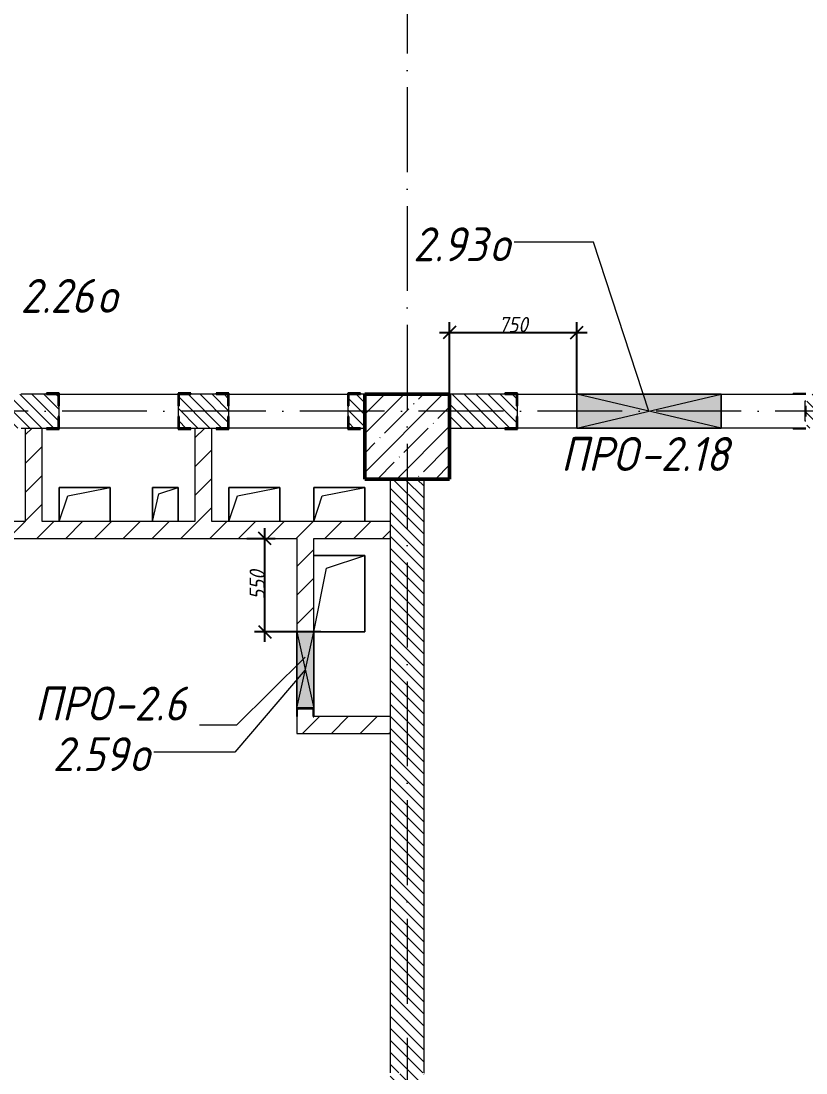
# Model space of a CAD drawing. Header units: millimetres. Extents: x -401725 to 250493, y 305116 to 802890.
# Drawn here: x 36566 to 41191, y 381086 to 387285 of the extents above; entities that cross this region are included whole.
import ezdxf

# ---------------------------------------------------------------- set-up
doc = ezdxf.new("R2010")
doc.units = ezdxf.units.MM
doc.linetypes.add('50_200_ШТРИХ_1Т_ш5_п1_п1_', pattern=[700, 500, -100, 0, -100])
for name, color, linetype, lineweight in [('A-____-____-DIMS', 7, 'Continuous', 9), ('A-DETL-GENF-OTLN', 7, 'Continuous', 9), ('A-FLOR-____-OTLN', 7, 'Continuous', 9), ('A-GENM-____-IDEN', 7, 'Continuous', 9), ('A-GENM-____-MCUT', 7, 'Continuous', 25), ('A-GENM-____-OTLN', 7, 'Continuous', 9), ('A-GENM-____-OTLN-1', 7, 'Continuous', 25), ('A-GLAZ-____-IDEN', 7, 'Continuous', 9), ('A-GLAZ-____-OTLN', 7, 'Continuous', 9), ('A-WALL-____-MCUT', 7, 'Continuous', 13), ('A-WALL-____-PATT-1', 7, 'Continuous', 9), ('A-WALL-FNSH-MCUT-1', 7, 'Continuous', 9), ('I-WALL-____-OTLN', 7, 'Continuous', 9), ('S-COLS-____-MCUT', 7, 'Continuous', 50), ('S-COLS-____-OTLN', 7, 'Continuous', 9), ('S-GRID-____-OTLN-1', 7, '50_200_ШТРИХ_1Т_ш5_п1_п1_', 9)]:
    doc.layers.add(name, color=color, linetype=linetype, lineweight=lineweight)
doc.styles.add('ISOCPEUR_I_11', font='isocpeui.ttf', dxfattribs={"width": 0.9, "height": 200})
doc.styles.add('ISOCPEUR_I_7', font='isocpeui.ttf', dxfattribs={"width": 0.9, "height": 90})
doc.dimstyles.new('ISO-1_8_0_9К_СРЕДНИЙ_Кладочные_2', dxfattribs={"dimscale": 304.8, "dimtxt": 89.638306, "dimasz": 0.246063, "dimexe": 0.19685, "dimexo": 0, "dimgap": 0, "dimtad": 1, "dimdec": 3, "dimrnd": 0.001, "dimdsep": 46, "dimtxsty": 'ISOCPEUR_I_7', "dimblk1": 'OBLIQUE', "dimblk2": 'OBLIQUE', "dimsah": 1, "dimcen": 0.09, "dimdle": 0.19685, "dimazin": 0, "dimtfac": 1, "dimtdec": 4, "dimtix": 1, "dimtmove": 1, "dimatfit": 3, "dimfxl": 1, "dimtvp": 1, "dimtolj": 1, "dimtzin": 0, "dimarcsym": 2})
pattern_1 = [(135, (-15659.08, 321904.697), (-35.35534, -35.35534), [])]
pattern_2 = [(45, (-15659.08, 321904.7), (-84.85281, 84.85281), [])]

# ---------------------------------------------------------------- blocks, each defined once
blk = doc.blocks.new('BSC_Колонна _Прямоугольная - 500х500-V18-АР1_План отверстий 2 этажа в осях 1-64_Ю-ЯЯ')
at = {"layer": 'S-COLS-____-OTLN'}
h = blk.add_hatch(dxfattribs=at)
h.set_pattern_fill('FP_27', color=256, style=0, pattern_type=2)
h.set_pattern_definition([(45, (-54500, -62931.04), (-114.04925, 114.04925), []), (45, (-54385.95, -62931.04), (-114.04925, 114.04925), [201.613, -40.323, 3.353, -36.97])])
h.paths.add_polyline_path([(-250, -250), (250, -250), (250, 250), (-250, 250)], flags=0)
at = {"layer": 'S-COLS-____-MCUT'}
for p, q in [((250, 250), (-250, 250)), ((-250, 250), (-250, -250)), ((250, -250), (250, 250)), ((-250, -250), (250, -250))]:
    blk.add_line(p, q, dxfattribs=at)
blk = doc.blocks.new('Фахверк_СКБ_Уголок - 200_3960_зеркало-28268689-АР1_План отверстий 2 этажа в осях 1-64_Ю-ЯЯ')
at = {"layer": 'A-GENM-____-MCUT'}
for p, q in [((200, 156), (125, 156)), ((125, 156), (125, 81)), ((131, 81), (131, 150)), ((131, 150), (200, 150)), ((200, 150), (200, 156)), ((125, 81), (131, 81)), ((131, 19), (125, 19)), ((125, 19), (125, -56)), ((131, -50), (131, 19)), ((125, -56), (200, -56)), ((200, -50), (131, -50)), ((200, -56), (200, -50))]:
    blk.add_line(p, q, dxfattribs=at)
blk = doc.blocks.new('Фахверк_СКБ_Уголок - 200_3960-28268576-АР1_План отверстий 2 этажа в осях 1-64_Ю-ЯЯ')
at = {"layer": 'A-GENM-____-MCUT'}
for p, q in [((200, 156), (125, 156)), ((125, 156), (125, 81)), ((131, 81), (131, 150)), ((131, 150), (200, 150)), ((200, 150), (200, 156)), ((125, 81), (131, 81)), ((131, 19), (125, 19)), ((125, 19), (125, -56)), ((131, -50), (131, 19)), ((125, -56), (200, -56)), ((200, -50), (131, -50)), ((200, -56), (200, -50))]:
    blk.add_line(p, q, dxfattribs=at)
blk = doc.blocks.new('Стойка_Влож_Полоса боковая - Полоса-V150-АР1_План отверстий 2 этажа в осях 1-64_Ю-ЯЯ')
at = {"layer": 'A-GENM-____-OTLN'}
for p, q in [((-5, 60), (0, 60)), ((-5, -60), (-5, 60)), ((0, 31), (0, -31)), ((0, -60), (-5, -60))]:
    blk.add_line(p, q, dxfattribs=at)
blk = doc.blocks.new('Стойка_Влож_Уголок_Опорный - Уголок-28213941-АР1_План отверстий 2 этажа в осях 1-64_Ю-ЯЯ')
at = {"layer": 'A-GENM-____-OTLN'}
for p, q in [((-212, -6), (-212, 0)), ((0, 0), (0, -6)), ((-212, -75), (-212, -6)), ((-212, -6), (-206, -6)), ((-6, -6), (0, -6)), ((0, -6), (0, -75)), ((-212, -75), (-206, -75)), ((-6, -75), (0, -75))]:
    blk.add_line(p, q, dxfattribs=at)
blk = doc.blocks.new('AR_Отверстие прямоугольное _в плите_ - AR_Отверстие прямоугольное _в плите_-30423629-АР1_План отверстий 2 этажа в осях 1-64_Ю-ЯЯ')
at = {"layer": 'A-GENM-____-OTLN'}
for p, q in [((150, 100), (-150, 100)), ((-150, 100), (-150, -100)), ((-100, 50), (150, 100)), ((150, -100), (150, 100)), ((-150, -100), (-100, 50))]:
    blk.add_line(p, q, dxfattribs=at)
blk = doc.blocks.new('AR_Отверстие прямоугольное _в плите_ - AR_Отверстие прямоугольное _в плите_-30423631-АР1_План отверстий 2 этажа в осях 1-64_Ю-ЯЯ')
at = {"layer": 'A-GENM-____-OTLN'}
for p, q in [((75, 100), (-75, 100)), ((-75, 100), (-75, -100)), ((-75, -100), (-37.5, 62.5)), ((-37.5, 62.5), (75, 100)), ((75, -100), (75, 100))]:
    blk.add_line(p, q, dxfattribs=at)
blk = doc.blocks.new('AR_Отверстие прямоугольное _в плите_ - AR_Отверстие прямоугольное _в плите_-30552603-АР1_План отверстий 2 этажа в осях 1-64_Ю-ЯЯ')
at = {"layer": 'A-GENM-____-OTLN'}
for p, q in [((150, 225), (-150, 225)), ((-75, 150), (150, 225)), ((150, -225), (150, 225)), ((-150, -225), (-75, 150)), ((-150, -225), (150, -225))]:
    blk.add_line(p, q, dxfattribs=at)
blk = doc.blocks.new('AR_Отверстие прямоугольное _в стене_ - AR_Отверстие прямоугольное _в стене__ОВ-36815583-АР1_План отверстий 2 этажа в осях 1-64_Ю-ЯЯ')
at = {"layer": 'A-GLAZ-____-OTLN'}
blk.add_hatch(color=256, dxfattribs=at).paths.add_polyline_path([(-225, 50), (-225, -50), (225, -50), (225, 50)], flags=0)
at = {"layer": 'A-DETL-GENF-OTLN'}
for p, q in [((-225, 50), (225, 50)), ((225, 50), (-225, -50)), ((-225, 50), (225, -50)), ((225, 50), (-225, 50)), ((225, 50), (225, -50)), ((225, -50), (225, 50)), ((225, -50), (-225, -50)), ((-225, -50), (225, -50))]:
    blk.add_line(p, q, dxfattribs=at)
blk = doc.blocks.new('AR_Отверстие прямоугольное _в стене_ - AR_Отверстие прямоугольное _в стене__ОВ-36816157-АР1_План отверстий 2 этажа в осях 1-64_Ю-ЯЯ')
at = {"layer": 'A-GLAZ-____-OTLN'}
blk.add_hatch(color=256, dxfattribs=at).paths.add_polyline_path([(-425, 100), (-425, -100), (425, -100), (425, 100)], flags=0)
at = {"layer": 'A-DETL-GENF-OTLN'}
for p, q in [((-425, -100), (-425, 100)), ((-425, 100), (425, 100)), ((425, 100), (-425, -100)), ((-425, 100), (425, -100)), ((425, 100), (-425, 100)), ((-425, 100), (-425, -100)), ((425, 100), (425, -100)), ((425, -100), (425, 100)), ((425, -100), (-425, -100)), ((-425, -100), (425, -100))]:
    blk.add_line(p, q, dxfattribs=at)
blk = doc.blocks.new('154_Фахверк_СКБ_Швеллер - Тип_100_3960_зеркало-36793856-АР1_План отверстий 2 этажа в осях 1-64_Ю-ЯЯ')
at = {"layer": 'A-GENM-____-MCUT'}
for p, q in [((175, 50), (125, 50)), ((125, 50), (125, -50)), ((128, 47), (175, 47)), ((128, -47), (128, 47)), ((175, 47), (175, 50)), ((125, -50), (175, -50)), ((175, -47), (128, -47)), ((175, -50), (175, -47))]:
    blk.add_line(p, q, dxfattribs=at)
blk = doc.blocks.new('_Oblique')
at = {"color": 0, "linetype": 'ByBlock', "lineweight": -2}
blk.add_line((-0.5, -0.5), (0.5, 0.5), dxfattribs=at)
blk = doc.blocks.new('*D8929')
at = {"layer": 'A-____-____-DIMS', "color": 0, "lineweight": -2, "transparency": 16777216}
for p, q in [((39090.9, 385085.7), (39090.9, 385509.9)), ((39840.9, 385091.7), (39840.9, 385509.9)), ((39030.9, 385449.9), (39900.9, 385449.9))]:
    blk.add_line(p, q, dxfattribs=at)
at = {"layer": 'Defpoints', "color": 0, "transparency": 16777216}
for p in [(39840.9, 385449.9), (39090.9, 385085.7), (39840.9, 385091.7)]:
    blk.add_point(p, dxfattribs=at)
at = {"layer": 'A-____-____-DIMS', "color": 0, "lineweight": -2, "transparency": 16777216, "xscale": 75, "yscale": 75, "zscale": 75, "rotation": 180}
blk.add_blockref('_Oblique', (39090.9, 385449.9), dxfattribs=at)
at = {"layer": 'A-____-____-DIMS', "color": 0, "lineweight": -2, "transparency": 16777216, "xscale": 75, "yscale": 75, "zscale": 75}
blk.add_blockref('_Oblique', (39840.9, 385449.9), dxfattribs=at)
at = {"layer": 'A-____-____-DIMS', "color": 0, "transparency": 16777216, "insert": (39465.9, 385495.5), "char_height": 90, "width": 409.578, "attachment_point": 5, "style": 'ISOCPEUR_I_7'}
blk.add_mtext('\\A1;750', dxfattribs=at)
blk = doc.blocks.new('*D8935')
at = {"layer": 'A-____-____-DIMS', "color": 0, "lineweight": -2, "transparency": 16777216}
for p, q in [((38002.5, 383625.7), (38002.5, 384295.7)), ((37896.4, 384235.7), (38062.5, 384235.7)), ((38331.9, 383685.7), (37942.5, 383685.7))]:
    blk.add_line(p, q, dxfattribs=at)
at = {"layer": 'Defpoints', "color": 0, "transparency": 16777216}
for p in [(37896.4, 384235.7), (38002.5, 384235.7), (38331.9, 383685.7)]:
    blk.add_point(p, dxfattribs=at)
at = {"layer": 'A-____-____-DIMS', "color": 0, "lineweight": -2, "transparency": 16777216, "xscale": 75, "yscale": 75, "zscale": 75}
for p, rotation in [((38002.5, 384235.7), 90), ((38002.5, 383685.7), 270)]:
    blk.add_blockref('_Oblique', p, dxfattribs=dict(at, rotation=rotation))
at = {"layer": 'A-____-____-DIMS', "color": 0, "transparency": 16777216, "insert": (37957.5, 383960.7), "char_height": 90, "width": 409.578, "attachment_point": 5, "rotation": 90, "style": 'ISOCPEUR_I_7'}
blk.add_mtext('\\A1;550', dxfattribs=at)

msp = doc.modelspace()

# ---------------------------------------------------------------- hatches: boundary and pattern name
at = {"layer": 'A-WALL-____-PATT-1'}
h = msp.add_hatch(dxfattribs=at)
h.set_pattern_fill('FP_6', color=256, style=0, pattern_type=2)
h.set_pattern_definition(pattern_1)
h.paths.add_polyline_path([(38565.9187, 384885.7392), (38590.9187, 384885.7392), (38590.9187, 385085.7392), (38496.9187, 385085.7392), (38496.9187, 385016.7392), (38490.9187, 385016.7392), (38490.9187, 384954.7392), (38496.9187, 384954.7392), (38496.9187, 384885.7392)], flags=0)
h.paths.add_polyline_path([(36496.9187, 384885.7392), (36784.9187, 384885.7392), (36784.9187, 384954.7392), (36790.9187, 384954.7392), (36790.9187, 385016.7392), (36784.9187, 385016.7392), (36784.9187, 385085.7392), (36496.9187, 385085.7392), (36496.9187, 385016.7392), (36490.9187, 385016.7392), (36490.9187, 384954.7392), (36496.9187, 384954.7392)], flags=0)
h.paths.add_polyline_path([(37496.9187, 384885.7392), (37784.9187, 384885.7392), (37784.9187, 384954.7392), (37790.9187, 384954.7392), (37790.9187, 385016.7392), (37784.9187, 385016.7392), (37784.9187, 385085.7392), (37496.9187, 385085.7392), (37496.9187, 385016.7392), (37490.9187, 385016.7392), (37490.9187, 384954.7392), (37496.9187, 384954.7392), (37496.9187, 384889.7392)], flags=0)
h.paths.add_polyline_path([(35565.9187, 384885.7392), (35784.9187, 384885.7392), (35784.9187, 384954.7392), (35790.9187, 384954.7392), (35790.9187, 385016.7392), (35784.9187, 385016.7392), (35784.9187, 385085.7392), (35496.9187, 385085.7392), (35496.9187, 385016.7392), (35490.9187, 385016.7392), (35490.9187, 384954.7392), (35496.9187, 384954.7392), (35496.9187, 384885.7392)], flags=0)
h.paths.add_polyline_path([(34715.9187, 384885.7392), (34784.9187, 384885.7392), (34784.9187, 384954.7392), (34790.9187, 384954.7392), (34790.9187, 385016.7392), (34784.9187, 385016.7392), (34784.9187, 385085.7392), (33090.9187, 385085.7392), (33090.9187, 384885.7392), (34699.5066, 384885.7392)], flags=0)
h = msp.add_hatch(dxfattribs=at)
h.set_pattern_fill('FP_6', color=256, style=0, pattern_type=2)
h.set_pattern_definition(pattern_1)
h.paths.add_polyline_path([(41196.9187, 384885.7392), (41590.9187, 384885.7392), (41590.9187, 385085.7392), (41196.9187, 385085.7392), (41196.9187, 385016.7392), (41190.9187, 385016.7392), (41190.9187, 384954.7392), (41196.9187, 384954.7392), (41196.9187, 384925.7392)], flags=0)
h.paths.add_polyline_path([(39090.9187, 384885.7392), (39484.9187, 384885.7392), (39484.9187, 384954.7392), (39490.9187, 384954.7392), (39490.9187, 385016.7392), (39484.9187, 385016.7392), (39484.9187, 385085.7392), (39090.9187, 385085.7392)], flags=0)
h = msp.add_hatch(dxfattribs=at)
h.set_pattern_fill('FP_4', color=256, style=0, pattern_type=2)
h.set_pattern_definition(pattern_2)
h.paths.add_polyline_path([(36690.9187, 384335.7392), (36690.9187, 384885.7392), (36590.9187, 384885.7392), (36590.9187, 384335.7392)], flags=0)
h = msp.add_hatch(dxfattribs=at)
h.set_pattern_fill('FP_4', color=256, style=0, pattern_type=2)
h.set_pattern_definition(pattern_2)
h.paths.add_polyline_path([(37690.9187, 384335.7392), (37690.9187, 384885.7392), (37590.9187, 384885.7392), (37590.9187, 384335.7392)], flags=0)
h = msp.add_hatch(dxfattribs=at)
h.set_pattern_fill('FP_6', color=256, style=0, pattern_type=2)
h.set_pattern_definition(pattern_1)
h.paths.add_polyline_path([(38940.9187, 377585.7392), (38940.9187, 381079.7392), (38871.9187, 381079.7392), (38871.9187, 381085.7392), (38940.9187, 381085.7392), (38940.9187, 384585.7392), (38740.9187, 384585.7392), (38740.9187, 381085.7392), (38809.9187, 381085.7392), (38809.9187, 381079.7392), (38740.9187, 381079.7392), (38740.9187, 377585.7392)], flags=0)
h = msp.add_hatch(dxfattribs=at)
h.set_pattern_fill('FP_4', color=256, style=0, pattern_type=2)
h.set_pattern_definition(pattern_2)
h.paths.add_polyline_path([(38290.9187, 384235.7392), (38740.9187, 384235.7392), (38740.9187, 384335.7392), (34690.9187, 384335.7392), (34690.9187, 384235.7392), (38234.508, 384235.7392)], flags=0)
h = msp.add_hatch(dxfattribs=at)
h.set_pattern_fill('FP_4', color=256, style=0, pattern_type=2)
h.set_pattern_definition(pattern_2)
h.paths.add_polyline_path([(38287.9187, 383185.7392), (38287.9187, 383232.7392), (38193.9187, 383232.7392), (38193.9187, 383185.7392), (38240.9187, 383185.7392)], flags=0)
h.paths.add_polyline_path([(38190.9187, 383685.7392), (38290.9187, 383685.7392), (38290.9187, 384235.7392), (38190.9187, 384235.7392), (38190.9187, 383972.5261)], flags=0)
h = msp.add_hatch(dxfattribs=at)
h.set_pattern_fill('FP_4', color=256, style=0, pattern_type=2)
h.set_pattern_definition(pattern_2)
h.paths.add_polyline_path([(38287.9187, 383085.7392), (38740.9187, 383085.7392), (38740.9187, 383185.7392), (38190.9187, 383185.7392), (38190.9187, 383085.7392), (38193.9187, 383085.7392)], flags=0)

# ---------------------------------------------------------------- linework, layer by layer
at = {"layer": 'A-FLOR-____-OTLN'}
for p, q in [((36790.9187, 384535.7392), (37090.9187, 384535.7392)), ((36790.9187, 384335.7392), (36790.9187, 384535.7392)), ((37090.9187, 384535.7392), (37090.9187, 384335.7392)), ((37340.9187, 384535.7392), (37490.9187, 384535.7392)), ((37340.9187, 384335.7392), (37340.9187, 384535.7392)), ((37490.9187, 384535.7392), (37490.9187, 384335.7392)), ((37790.9187, 384535.7392), (38090.9187, 384535.7392)), ((37790.9187, 384335.7392), (37790.9187, 384535.7392)), ((38090.9187, 384535.7392), (38090.9187, 384335.7392)), ((38290.9187, 384535.7392), (38590.9187, 384535.7392)), ((38290.9187, 384335.7392), (38290.9187, 384535.7392)), ((38590.9187, 384535.7392), (38590.9187, 384335.7392)), ((38290.9187, 384135.7392), (38590.9187, 384135.7392)), ((38590.9187, 384135.7392), (38590.9187, 383685.7392)), ((38590.9187, 383685.7392), (38290.9187, 383685.7392))]:
    msp.add_line(p, q, dxfattribs=at)
at = {"layer": 'A-GENM-____-IDEN'}
for p, q in [((38240.9187, 383536.112), (37836.3369, 383135.4616)), ((37836.3369, 383135.4616), (37617.063, 383135.4616))]:
    msp.add_line(p, q, dxfattribs=at)
at = {"layer": 'A-GLAZ-____-IDEN'}
for p, q in [((39938.555, 385981.3233), (39471.9078, 385981.3233)), ((40265.9187, 384985.7392), (39938.555, 385981.3233)), ((38240.9187, 383460.7392), (37825.0518, 382976.6681)), ((37825.0518, 382976.6681), (37348.9212, 382976.6681))]:
    msp.add_line(p, q, dxfattribs=at)
at = {"layer": 'A-WALL-____-MCUT'}
for p, q in [((36715.9187, 385085.7392), (36565.9187, 385085.7392)), ((37715.9187, 385085.7392), (37565.9187, 385085.7392)), ((38590.9187, 385085.7392), (38565.9187, 385085.7392)), ((39415.9187, 385085.7392), (39090.9187, 385085.7392)), ((36790.9187, 384954.7392), (36790.9187, 385016.7392)), ((37490.9187, 385016.7392), (37490.9187, 384954.7392)), ((37790.9187, 384954.7392), (37790.9187, 385016.7392)), ((38490.9187, 385016.7392), (38490.9187, 384954.7392)), ((39490.9187, 384954.7392), (39490.9187, 385016.7392)), ((36565.9187, 384885.7392), (36715.9187, 384885.7392)), ((37565.9187, 384885.7392), (37715.9187, 384885.7392)), ((38565.9187, 384885.7392), (38590.9187, 384885.7392)), ((39090.9187, 384885.7392), (39415.9187, 384885.7392)), ((38740.9187, 384585.7392), (38740.9187, 381085.7392)), ((38940.9187, 381085.7392), (38940.9187, 384585.7392))]:
    msp.add_line(p, q, dxfattribs=at)
at = {"layer": 'A-WALL-FNSH-MCUT-1'}
for p, q in [((36590.9187, 384885.7392), (36590.9187, 384335.7392)), ((36690.9187, 384335.7392), (36690.9187, 384885.7392)), ((37590.9187, 384885.7392), (37590.9187, 384335.7392)), ((37690.9187, 384335.7392), (37690.9187, 384885.7392)), ((36590.9187, 384335.7392), (35690.9187, 384335.7392)), ((37590.9187, 384335.7392), (36690.9187, 384335.7392)), ((38740.9187, 384335.7392), (37690.9187, 384335.7392)), ((34590.9187, 384235.7392), (38190.9187, 384235.7392)), ((38190.9187, 384235.7392), (38190.9187, 383685.7392)), ((38290.9187, 383685.7392), (38290.9187, 384235.7392)), ((38290.9187, 384235.7392), (38740.9187, 384235.7392)), ((38190.9187, 383185.7392), (38190.9187, 383085.7392)), ((38740.9187, 383185.7392), (38290.9187, 383185.7392)), ((38190.9187, 383085.7392), (38740.9187, 383085.7392))]:
    msp.add_line(p, q, dxfattribs=at)
at = {"layer": 'I-WALL-____-OTLN'}
for p, q in [((36790.9187, 385085.7392), (37490.9187, 385085.7392)), ((37790.9187, 385085.7392), (38490.9187, 385085.7392)), ((39490.9187, 385085.7392), (39840.9187, 385085.7392)), ((40690.9187, 385085.7392), (41190.9187, 385085.7392)), ((37490.9187, 384885.7392), (36790.9187, 384885.7392)), ((38490.9187, 384885.7392), (37790.9187, 384885.7392)), ((39840.9187, 384885.7392), (39490.9187, 384885.7392)), ((41190.9187, 384885.7392), (40690.9187, 384885.7392))]:
    msp.add_line(p, q, dxfattribs=at)
at = {"layer": 'S-GRID-____-OTLN-1'}
for p, q in [((38840.9187, 412797.5486), (38840.9187, 374796.285)), ((88415.3253, 384985.7392), (-20327.8515, 384985.7392))]:
    msp.add_line(p, q, dxfattribs=at)

# ---------------------------------------------------------------- block references
at = {"layer": 'A-GENM-____-OTLN', "rotation": 269.9999999999995}
msp.add_blockref('Стойка_Влож_Уголок_Опорный - Уголок-28213941-АР1_План отверстий 2 этажа в осях 1-64_Ю-ЯЯ', (41190.9187, 384879.7392), dxfattribs=at)
at = {"layer": 'A-GENM-____-OTLN'}
for name, p in [('Стойка_Влож_Полоса боковая - Полоса-V150-АР1_План отверстий 2 этажа в осях 1-64_Ю-ЯЯ', (41190.9187, 384985.7392)), ('AR_Отверстие прямоугольное _в плите_ - AR_Отверстие прямоугольное _в плите_-30423629-АР1_План отверстий 2 этажа в осях 1-64_Ю-ЯЯ', (36940.9187, 384435.7392)), ('AR_Отверстие прямоугольное _в плите_ - AR_Отверстие прямоугольное _в плите_-30423631-АР1_План отверстий 2 этажа в осях 1-64_Ю-ЯЯ', (37415.9187, 384435.7392)), ('AR_Отверстие прямоугольное _в плите_ - AR_Отверстие прямоугольное _в плите_-30423629-АР1_План отверстий 2 этажа в осях 1-64_Ю-ЯЯ', (37940.9187, 384435.7392)), ('AR_Отверстие прямоугольное _в плите_ - AR_Отверстие прямоугольное _в плите_-30423629-АР1_План отверстий 2 этажа в осях 1-64_Ю-ЯЯ', (38440.9187, 384435.7392)), ('AR_Отверстие прямоугольное _в плите_ - AR_Отверстие прямоугольное _в плите_-30552603-АР1_План отверстий 2 этажа в осях 1-64_Ю-ЯЯ', (38440.9187, 383910.7392))]:
    msp.add_blockref(name, p, dxfattribs=at)
at = {"layer": 'A-GENM-____-OTLN-1'}
for name, p, rotation in [('Фахверк_СКБ_Уголок - 200_3960-28268576-АР1_План отверстий 2 этажа в осях 1-64_Ю-ЯЯ', (36915.9187, 385035.7392), 180), ('Фахверк_СКБ_Уголок - 200_3960-28268576-АР1_План отверстий 2 этажа в осях 1-64_Ю-ЯЯ', (37915.9187, 385035.7392), 180), ('Фахверк_СКБ_Уголок - 200_3960-28268576-АР1_План отверстий 2 этажа в осях 1-64_Ю-ЯЯ', (39615.9187, 385035.7392), 180), ('154_Фахверк_СКБ_Швеллер - Тип_100_3960_зеркало-36793856-АР1_План отверстий 2 этажа в осях 1-64_Ю-ЯЯ', (38240.9187, 383360.7392), 270)]:
    msp.add_blockref(name, p, dxfattribs=dict(at, rotation=rotation))
for p in [(37365.9187, 384935.7392), (38365.9187, 384935.7392)]:
    msp.add_blockref('Фахверк_СКБ_Уголок - 200_3960_зеркало-28268689-АР1_План отверстий 2 этажа в осях 1-64_Ю-ЯЯ', p, dxfattribs=at)
at = {"layer": 'A-GLAZ-____-OTLN'}
for name, p, rotation in [('AR_Отверстие прямоугольное _в стене_ - AR_Отверстие прямоугольное _в стене__ОВ-36816157-АР1_План отверстий 2 этажа в осях 1-64_Ю-ЯЯ', (40265.9187, 384985.7392), 180), ('AR_Отверстие прямоугольное _в стене_ - AR_Отверстие прямоугольное _в стене__ОВ-36815583-АР1_План отверстий 2 этажа в осях 1-64_Ю-ЯЯ', (38240.9187, 383460.7392), 90)]:
    msp.add_blockref(name, p, dxfattribs=dict(at, rotation=rotation))
at = {"layer": 'S-COLS-____-OTLN'}
msp.add_blockref('BSC_Колонна _Прямоугольная - 500х500-V18-АР1_План отверстий 2 этажа в осях 1-64_Ю-ЯЯ', (38840.9187, 384835.7392), dxfattribs=at)

# ---------------------------------------------------------------- texts
at = {"layer": 'A-GENM-____-IDEN', "char_height": 200, "attachment_point": 1, "style": 'ISOCPEUR_I_11'}
for s, insert, width in [('ПРО', (39747.812, 384833.1156), 562.784625), ('-2.18', (40212.1558, 384833.1156), 663.79725), ('ПРО', (36646.6564, 383362.5777), 562.784625), ('-2.6', (37111.0001, 383362.5777), 548.35425)]:
    msp.add_mtext(s, dxfattribs=dict(at, insert=insert, width=width))
at = {"layer": 'A-GLAZ-____-IDEN', "char_height": 200, "attachment_point": 1, "style": 'ISOCPEUR_I_11'}
for s, insert, width in [('2.93', (38876.4533, 386068.9379), 548.35425), ('\\fISOCPEUR|b0|i1|c204|p34|;\\W.9;о', (39328.8908, 386068.9379), 158.734125), ('2.26', (36562.9564, 385764.8649), 548.35425), ('\\fISOCPEUR|b0|i1|c204|p34|;\\W.9;о', (37015.3939, 385764.8649), 158.734125), ('2.59', (36753.4667, 383064.2826), 548.35425), ('\\fISOCPEUR|b0|i1|c204|p34|;\\W.9;о', (37205.9042, 383064.2826), 158.734125)]:
    msp.add_mtext(s, dxfattribs=dict(at, insert=insert, width=width))

# ---------------------------------------------------------------- dimensions: what is measured, and where the dimension line sits
at = {"layer": 'A-____-____-DIMS'}
dim = msp.add_linear_dim(base=(39840.9187, 385449.9279), p1=(39090.9187, 385085.7392), p2=(39840.9187, 385091.7392), dimstyle='ISO-1_8_0_9К_СРЕДНИЙ_Кладочные_2', override={"dimpost": '<>', "dimfxl": 750.024}, dxfattribs=at)
dim.commit()
dim.dimension.update_dxf_attribs({"geometry": '*D8929', "text_midpoint": (39465.9187, 385495.5074)})
dim = msp.add_linear_dim(base=(38002.4641, 384235.7392), p1=(38331.8707, 383685.7392), p2=(37896.3981, 384235.7392), angle=90, dimstyle='ISO-1_8_0_9К_СРЕДНИЙ_Кладочные_2', override={"dimpost": '<>', "dimfxl": 701.524327}, dxfattribs=at)
dim.commit()
dim.dimension.update_dxf_attribs({"geometry": '*D8935', "text_midpoint": (37957.4641, 383960.7392)})

doc.saveas('drawing.dxf')
